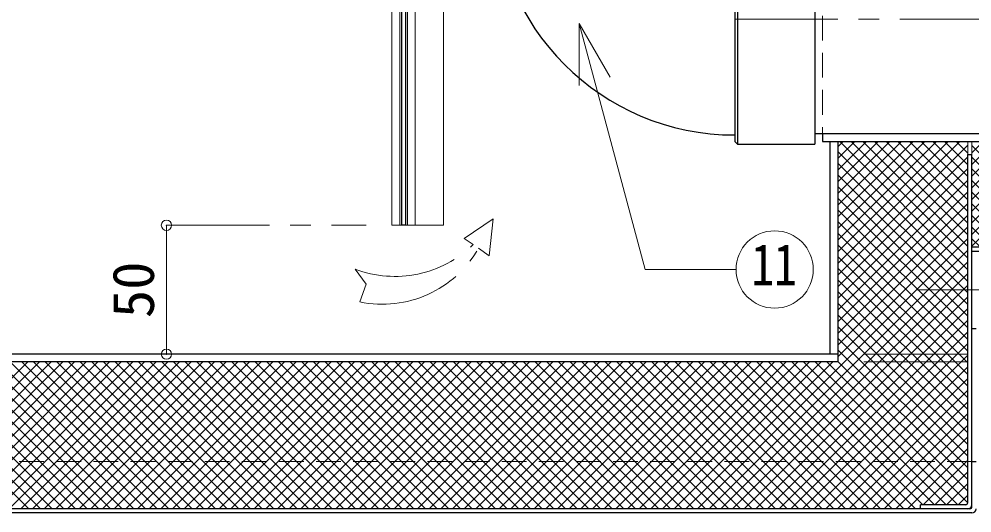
# Model space of a CAD drawing. Units: millimetres at full size, sheet at 1:8; details may follow other scales. Extents: x -1695 to 1545, y -1111 to 1137.
# Drawn here: x -914.8 to -545.1, y -688.5 to -496.9 of the extents above; entities that cross this region are included whole.
import ezdxf
from ezdxf.enums import TextEntityAlignment as Align

# ---------------------------------------------------------------- set-up
doc = ezdxf.new("R2010")
doc.units = ezdxf.units.MM
doc.header["$LTSCALE"] = 8
doc.header["$PDMODE"] = 32
doc.header["$PDSIZE"] = 4
for name, pattern in [('CHAIN1', [8, 5, -1, 1, -1]), ('DASHED1', [1.8, 1.2, -0.6]), ('DOUBLE_CHAIN1', [8.8, 5, -1, 0.6, -0.6, 0.6, -1])]:
    doc.linetypes.add(name, pattern=pattern)
doc.layers.add('0-0_ﾚｲﾔ1', color=4, linetype='Continuous', lineweight=9)
doc.styles.add('ＭＳ ゴシック', font='')
doc.styles.get('ＭＳ ゴシック').set_extended_font_data('MS Gothic')

msp = doc.modelspace()

# ---------------------------------------------------------------- linework, layer by layer
at = {"layer": '0-0_ﾚｲﾔ1', "color": 7, "lineweight": 18}
for p, q in [((-767.137, -576.909), (-767.137, -176.909)), ((-764.137, -189.152), (-764.137, -576.909)), ((-761.137, -189.773), (-761.137, -576.909)), ((-697.493, -498.621), (-697.493, -522.621)), ((-697.493, -498.621), (-685.493, -519.406)), ((-697.493, -498.621), (-671.923, -594.05)), ((-546.737, -549.409), (-546.737, -544.409)), ((-545.137, -549.409), (-545.137, -544.409)), ((-767.137, -576.909), (-770.137, -576.909)), ((-761.137, -576.909), (-764.137, -576.909)), ((-636.67, -594.05), (-671.923, -594.05))]:
    msp.add_line(p, q, dxfattribs=at)
at = {"layer": '0-0_ﾚｲﾔ1', "color": 5, "lineweight": 25}
for p, q in [((-766.387, -176.909), (-766.387, -576.909)), ((-764.887, -177.659), (-764.887, -576.909)), ((-637.137, -407.372), (-637.137, -544.409)), ((-606.137, -448.409), (-606.137, -545.409)), ((-521.137, -541.409), (-606.137, -541.409)), ((-603.137, -541.409), (-603.137, -544.409)), ((-636.137, -545.409), (-637.137, -544.409)), ((-603.137, -544.409), (-521.137, -544.409)), ((-600.137, -626.909), (-600.137, -544.409)), ((-597.137, -544.409), (-597.137, -629.909)), ((-546.737, -549.409), (-545.137, -549.409)), ((-546.737, -684.509), (-546.737, -549.409)), ((-545.137, -686.109), (-545.137, -549.409)), ((-764.887, -576.909), (-766.387, -576.909)), ((-545.137, -585.309), (-46.737, -585.309)), ((-545.137, -586.909), (-45.137, -586.909)), ((-545.137, -616.909), (-543.537, -616.909)), ((-597.137, -626.909), (-1203.137, -626.909)), ((-597.137, -629.909), (-1203.137, -629.909)), ((-545.137, -668.509), (-543.537, -668.509)), ((-545.937, -686.909), (-1254.337, -686.909)), ((-565.137, -686.909), (-565.137, -685.309)), ((-547.537, -685.309), (-565.137, -685.309)), ((-545.137, -688.509), (-1255.137, -688.509))]:
    msp.add_line(p, q, dxfattribs=at)
at = {"layer": '0-0_ﾚｲﾔ1'}
for p, q in [((-750.137, -576.909), (-750.137, -446.909)), ((-545.137, -584.988), (-501.558, -541.409)), ((-545.137, -580.463), (-506.084, -541.409)), ((-545.137, -575.937), (-510.609, -541.409)), ((-545.137, -571.412), (-515.135, -541.409)), ((-597.137, -591.733), (-549.813, -544.409)), ((-597.137, -587.208), (-554.339, -544.409)), ((-597.137, -582.682), (-558.864, -544.409)), ((-597.137, -578.157), (-563.39, -544.409)), ((-597.137, -573.631), (-567.915, -544.409)), ((-597.137, -569.106), (-572.441, -544.409)), ((-597.137, -564.58), (-576.966, -544.409)), ((-597.137, -560.055), (-581.492, -544.409)), ((-597.137, -555.529), (-586.017, -544.409)), ((-597.137, -551.004), (-590.543, -544.409)), ((-597.137, -546.478), (-595.068, -544.409)), ((-597.137, -596.259), (-546.737, -545.859)), ((-596.452, -544.409), (-546.737, -594.124)), ((-591.927, -544.409), (-546.737, -589.598)), ((-587.401, -544.409), (-546.737, -585.073)), ((-582.876, -544.409), (-546.737, -580.547)), ((-578.35, -544.409), (-546.737, -576.022)), ((-573.825, -544.409), (-546.737, -571.496)), ((-569.299, -544.409), (-546.737, -566.971)), ((-564.774, -544.409), (-546.737, -562.445)), ((-560.248, -544.409), (-546.737, -557.92)), ((-555.723, -544.409), (-546.737, -553.394)), ((-551.197, -544.409), (-546.737, -548.869)), ((-545.137, -566.886), (-522.66, -544.409)), ((-545.137, -562.361), (-527.186, -544.409)), ((-545.137, -557.835), (-531.711, -544.409)), ((-545.137, -553.31), (-536.237, -544.409)), ((-545.137, -548.784), (-540.762, -544.409)), ((-545.137, -545.943), (-505.772, -585.309)), ((-597.137, -548.249), (-546.737, -598.649)), ((-597.137, -600.784), (-546.737, -550.384)), ((-545.137, -550.469), (-510.297, -585.309)), ((-597.137, -552.775), (-546.737, -603.175)), ((-597.137, -605.31), (-546.737, -554.91)), ((-597.137, -557.3), (-546.737, -607.7)), ((-545.137, -554.994), (-514.823, -585.309)), ((-597.137, -609.835), (-546.737, -559.435)), ((-597.137, -561.826), (-546.737, -612.226)), ((-545.137, -559.52), (-519.348, -585.309)), ((-597.137, -614.361), (-546.737, -563.961)), ((-545.137, -564.045), (-523.874, -585.309)), ((-597.137, -566.351), (-546.737, -616.751)), ((-597.137, -618.886), (-546.737, -568.486)), ((-545.137, -568.571), (-528.399, -585.309)), ((-597.137, -570.877), (-546.737, -621.277)), ((-597.137, -623.412), (-546.737, -573.012)), ((-597.137, -575.402), (-546.737, -625.802)), ((-545.137, -573.096), (-532.925, -585.309)), ((-857.637, -576.909), (-857.637, -626.909)), ((-767.137, -576.909), (-766.387, -576.909)), ((-764.887, -576.909), (-764.137, -576.909)), ((-761.137, -576.909), (-750.137, -576.909)), ((-597.137, -627.937), (-546.737, -577.537)), ((-597.137, -579.928), (-546.737, -630.328)), ((-545.137, -577.622), (-537.45, -585.309)), ((-651.584, -686.909), (-546.737, -582.063)), ((-545.137, -582.147), (-541.976, -585.309)), ((-647.058, -686.909), (-546.737, -586.588)), ((-597.137, -584.453), (-546.737, -634.853)), ((-642.533, -686.909), (-546.737, -591.114)), ((-597.137, -588.979), (-546.737, -639.379)), ((-597.137, -593.504), (-546.737, -643.904)), ((-638.008, -686.909), (-546.737, -595.639)), ((-597.137, -598.03), (-546.737, -648.43)), ((-633.482, -686.909), (-546.737, -600.164)), ((-597.137, -602.555), (-546.737, -652.955)), ((-628.957, -686.909), (-546.737, -604.69)), ((-624.431, -686.909), (-546.737, -609.215)), ((-597.137, -607.081), (-546.737, -657.481)), ((-597.137, -611.606), (-546.737, -662.006)), ((-619.906, -686.909), (-546.737, -613.741)), ((-597.137, -616.131), (-546.737, -666.531)), ((-615.38, -686.909), (-546.737, -618.266)), ((-597.137, -620.657), (-546.737, -671.057)), ((-610.855, -686.909), (-546.737, -622.792)), ((-606.329, -686.909), (-546.737, -627.317)), ((-597.137, -625.182), (-546.737, -675.582)), ((-968.368, -686.909), (-911.368, -629.909)), ((-968.026, -629.909), (-911.026, -686.909)), ((-963.842, -686.909), (-906.842, -629.909)), ((-963.5, -629.909), (-906.5, -686.909)), ((-959.317, -686.909), (-902.317, -629.909)), ((-958.975, -629.909), (-901.975, -686.909)), ((-954.791, -686.909), (-897.791, -629.909)), ((-954.449, -629.909), (-897.449, -686.909)), ((-950.266, -686.909), (-893.266, -629.909)), ((-949.924, -629.909), (-892.924, -686.909)), ((-945.74, -686.909), (-888.74, -629.909)), ((-945.398, -629.909), (-888.398, -686.909)), ((-941.215, -686.909), (-884.215, -629.909)), ((-940.873, -629.909), (-883.873, -686.909)), ((-936.689, -686.909), (-879.689, -629.909)), ((-936.348, -629.909), (-879.348, -686.909)), ((-932.164, -686.909), (-875.164, -629.909)), ((-931.822, -629.909), (-874.822, -686.909)), ((-927.638, -686.909), (-870.638, -629.909)), ((-927.297, -629.909), (-870.297, -686.909)), ((-923.113, -686.909), (-866.113, -629.909)), ((-922.771, -629.909), (-865.771, -686.909)), ((-918.587, -686.909), (-861.587, -629.909)), ((-918.246, -629.909), (-861.246, -686.909)), ((-914.062, -686.909), (-857.062, -629.909)), ((-913.72, -629.909), (-856.72, -686.909)), ((-909.537, -686.909), (-852.537, -629.909)), ((-909.195, -629.909), (-852.195, -686.909)), ((-905.011, -686.909), (-848.011, -629.909)), ((-904.669, -629.909), (-847.669, -686.909)), ((-900.486, -686.909), (-843.486, -629.909)), ((-900.144, -629.909), (-843.144, -686.909)), ((-895.96, -686.909), (-838.96, -629.909)), ((-895.618, -629.909), (-838.618, -686.909)), ((-891.435, -686.909), (-834.435, -629.909)), ((-891.093, -629.909), (-834.093, -686.909)), ((-886.909, -686.909), (-829.909, -629.909)), ((-886.567, -629.909), (-829.567, -686.909)), ((-882.384, -686.909), (-825.384, -629.909)), ((-882.042, -629.909), (-825.042, -686.909)), ((-877.858, -686.909), (-820.858, -629.909)), ((-877.516, -629.909), (-820.516, -686.909)), ((-873.333, -686.909), (-816.333, -629.909)), ((-872.991, -629.909), (-815.991, -686.909)), ((-868.807, -686.909), (-811.807, -629.909)), ((-868.465, -629.909), (-811.465, -686.909)), ((-864.282, -686.909), (-807.282, -629.909)), ((-863.94, -629.909), (-806.94, -686.909)), ((-859.756, -686.909), (-802.756, -629.909)), ((-859.414, -629.909), (-802.414, -686.909)), ((-855.231, -686.909), (-798.231, -629.909)), ((-854.889, -629.909), (-797.889, -686.909)), ((-850.705, -686.909), (-793.705, -629.909)), ((-850.363, -629.909), (-793.363, -686.909)), ((-846.18, -686.909), (-789.18, -629.909)), ((-845.838, -629.909), (-788.838, -686.909)), ((-841.654, -686.909), (-784.654, -629.909)), ((-841.312, -629.909), (-784.312, -686.909)), ((-837.129, -686.909), (-780.129, -629.909)), ((-836.787, -629.909), (-779.787, -686.909)), ((-832.603, -686.909), (-775.603, -629.909)), ((-832.261, -629.909), (-775.261, -686.909)), ((-828.078, -686.909), (-771.078, -629.909)), ((-827.736, -629.909), (-770.736, -686.909)), ((-823.552, -686.909), (-766.552, -629.909)), ((-823.21, -629.909), (-766.21, -686.909)), ((-819.027, -686.909), (-762.027, -629.909)), ((-818.685, -629.909), (-761.685, -686.909)), ((-814.501, -686.909), (-757.501, -629.909)), ((-814.159, -629.909), (-757.159, -686.909)), ((-809.976, -686.909), (-752.976, -629.909)), ((-809.634, -629.909), (-752.634, -686.909)), ((-805.45, -686.909), (-748.45, -629.909)), ((-805.109, -629.909), (-748.109, -686.909)), ((-800.925, -686.909), (-743.925, -629.909)), ((-800.583, -629.909), (-743.583, -686.909)), ((-796.399, -686.909), (-739.399, -629.909)), ((-796.058, -629.909), (-739.058, -686.909)), ((-791.874, -686.909), (-734.874, -629.909)), ((-791.532, -629.909), (-734.532, -686.909)), ((-787.348, -686.909), (-730.348, -629.909)), ((-787.007, -629.909), (-730.007, -686.909)), ((-782.823, -686.909), (-725.823, -629.909)), ((-782.481, -629.909), (-725.481, -686.909)), ((-778.297, -686.909), (-721.297, -629.909)), ((-777.956, -629.909), (-720.956, -686.909)), ((-773.772, -686.909), (-716.772, -629.909)), ((-773.43, -629.909), (-716.43, -686.909)), ((-769.247, -686.909), (-712.247, -629.909)), ((-768.905, -629.909), (-711.905, -686.909)), ((-764.721, -686.909), (-707.721, -629.909)), ((-764.379, -629.909), (-707.379, -686.909)), ((-760.196, -686.909), (-703.196, -629.909)), ((-759.854, -629.909), (-702.854, -686.909)), ((-755.67, -686.909), (-698.67, -629.909)), ((-755.328, -629.909), (-698.328, -686.909)), ((-751.145, -686.909), (-694.145, -629.909)), ((-750.803, -629.909), (-693.803, -686.909)), ((-746.619, -686.909), (-689.619, -629.909)), ((-746.277, -629.909), (-689.277, -686.909)), ((-742.094, -686.909), (-685.094, -629.909)), ((-741.752, -629.909), (-684.752, -686.909)), ((-737.568, -686.909), (-680.568, -629.909)), ((-737.226, -629.909), (-680.226, -686.909)), ((-733.043, -686.909), (-676.043, -629.909)), ((-732.701, -629.909), (-675.701, -686.909)), ((-728.517, -686.909), (-671.517, -629.909)), ((-728.175, -629.909), (-671.175, -686.909)), ((-723.992, -686.909), (-666.992, -629.909)), ((-723.65, -629.909), (-666.65, -686.909)), ((-719.466, -686.909), (-662.466, -629.909)), ((-719.124, -629.909), (-662.124, -686.909)), ((-714.941, -686.909), (-657.941, -629.909)), ((-714.599, -629.909), (-657.599, -686.909)), ((-710.415, -686.909), (-653.415, -629.909)), ((-710.073, -629.909), (-653.073, -686.909)), ((-705.89, -686.909), (-648.89, -629.909)), ((-705.548, -629.909), (-648.548, -686.909)), ((-701.364, -686.909), (-644.364, -629.909)), ((-701.022, -629.909), (-644.022, -686.909)), ((-696.839, -686.909), (-639.839, -629.909)), ((-696.497, -629.909), (-639.497, -686.909)), ((-692.313, -686.909), (-635.313, -629.909)), ((-691.971, -629.909), (-634.971, -686.909)), ((-687.788, -686.909), (-630.788, -629.909)), ((-687.446, -629.909), (-630.446, -686.909)), ((-683.262, -686.909), (-626.262, -629.909)), ((-682.92, -629.909), (-625.92, -686.909)), ((-678.737, -686.909), (-621.737, -629.909)), ((-678.395, -629.909), (-621.395, -686.909)), ((-674.211, -686.909), (-617.211, -629.909)), ((-673.869, -629.909), (-616.869, -686.909)), ((-669.686, -686.909), (-612.686, -629.909)), ((-669.344, -629.909), (-612.344, -686.909)), ((-665.16, -686.909), (-608.16, -629.909)), ((-664.819, -629.909), (-607.819, -686.909)), ((-660.635, -686.909), (-603.635, -629.909)), ((-660.293, -629.909), (-603.293, -686.909)), ((-656.109, -686.909), (-599.109, -629.909)), ((-655.768, -629.909), (-598.768, -686.909)), ((-651.242, -629.909), (-594.242, -686.909)), ((-646.717, -629.909), (-589.717, -686.909)), ((-642.191, -629.909), (-585.191, -686.909)), ((-637.666, -629.909), (-580.666, -686.909)), ((-633.14, -629.909), (-576.14, -686.909)), ((-628.615, -629.909), (-571.615, -686.909)), ((-624.089, -629.909), (-567.089, -686.909)), ((-619.564, -629.909), (-564.164, -685.309)), ((-615.038, -629.909), (-559.638, -685.309)), ((-610.513, -629.909), (-555.113, -685.309)), ((-605.987, -629.909), (-550.587, -685.309)), ((-601.804, -686.909), (-546.737, -631.843)), ((-601.462, -629.909), (-546.746, -684.625)), ((-597.137, -629.708), (-546.737, -680.108)), ((-597.278, -686.909), (-546.737, -636.368)), ((-592.753, -686.909), (-546.737, -640.894)), ((-588.227, -686.909), (-546.737, -645.419)), ((-583.702, -686.909), (-546.737, -649.945)), ((-579.176, -686.909), (-546.737, -654.47)), ((-574.651, -686.909), (-546.737, -658.996)), ((-570.125, -686.909), (-546.737, -663.521)), ((-564, -685.309), (-546.737, -668.047)), ((-559.474, -685.309), (-546.737, -672.572)), ((-554.949, -685.309), (-546.737, -677.098)), ((-550.423, -685.309), (-546.737, -681.623)), ((-565.6, -686.909), (-565.137, -686.447))]:
    msp.add_line(p, q, dxfattribs=at)
at = {"layer": '0-0_ﾚｲﾔ1', "linetype": 'DASHED1'}
for p, q in [((-603.137, -452.409), (-603.137, -541.409)), ((-545.137, -668.509), (-1255.137, -668.509))]:
    msp.add_line(p, q, dxfattribs=at)
at = {"layer": '0-0_ﾚｲﾔ1', "linetype": 'CHAIN1'}
for p, q in [((-637.137, -496.909), (179.863, -496.909)), ((-857.637, -576.909), (-780.137, -576.909)), ((-566.737, -601.909), (-523.537, -601.909)), ((-587.137, -626.909), (269.863, -626.909)), ((-587.137, -629.909), (314.863, -629.909))]:
    msp.add_line(p, q, dxfattribs=at)
at = {"layer": '0-0_ﾚｲﾔ1', "linetype": 'DOUBLE_CHAIN1'}
for p, q in [((-742.065, -582.003), (-730.888, -574.365)), ((-732.378, -588.709), (-730.888, -574.365)), ((-742.065, -582.003), (-738.596, -584.405)), ((-736.555, -585.818), (-732.378, -588.709))]:
    msp.add_line(p, q, dxfattribs=at)
at = {"layer": '0-0_ﾚｲﾔ1', "color": 7, "lineweight": 18}
msp.add_lwpolyline([(-770.137, -576.909), (-770.137, -176.909), (-767.137, -176.909)], dxfattribs=at)
at = {"layer": '0-0_ﾚｲﾔ1', "color": 5, "lineweight": 25}
msp.add_lwpolyline([(-636.137, -448.372), (-636.137, -545.409), (-606.137, -545.409)], dxfattribs=at)
at = {"layer": '0-0_ﾚｲﾔ1', "linetype": 'DOUBLE_CHAIN1'}
msp.add_lwpolyline([(-784.461, -593.935), (-780.188, -599.797), (-782.621, -606.612)], dxfattribs=at)
at = {"layer": '0-0_ﾚｲﾔ1', "color": 7, "lineweight": 18}
msp.add_circle((-621.67, -594.05), 15, dxfattribs=at)
at = {"layer": '0-0_ﾚｲﾔ1', "color": 5, "lineweight": 25}
for centre, radius, start, end in [((-637.137, -448.372), 93.5, 180, 270), ((-547.537, -684.509), 0.8, 270, 0), ((-546.737, -685.309), 1.6, 270, 0), ((-545.937, -686.109), 0.8, 270, 0), ((-545.137, -686.909), 1.6, 270, 0)]:
    msp.add_arc(centre, radius, start, end, dxfattribs=at)
at = {"layer": '0-0_ﾚｲﾔ1', "linetype": 'DOUBLE_CHAIN1'}
for centre, radius, start, end in [((-769.048, -552.982), 43.758, 249.37581, 314.10079), ((-773.78, -564.774), 42.763, 258.06872, 330.51954)]:
    msp.add_arc(centre, radius, start, end, dxfattribs=at)
at = {"layer": '0-0_ﾚｲﾔ1', "color": 1}
for p in [(-857.637, -576.909), (-857.637, -626.909)]:
    msp.add_point(p, dxfattribs=at)

# ---------------------------------------------------------------- texts
at = {"layer": '0-0_ﾚｲﾔ1', "color": 7, "style": 'ＭＳ ゴシック', "width": 0.8}
msp.add_text('11', height=16.13, dxfattribs=at).set_placement((-630.67, -605.05), align=Align.BOTTOM_LEFT)
at = {"layer": '0-0_ﾚｲﾔ1', "color": 7, "style": 'ＭＳ ゴシック'}
msp.add_text('50', height=16.13, rotation=90, dxfattribs=at).set_placement((-857.637, -612.909), align=Align.BOTTOM_LEFT)

doc.saveas('drawing.dxf')
